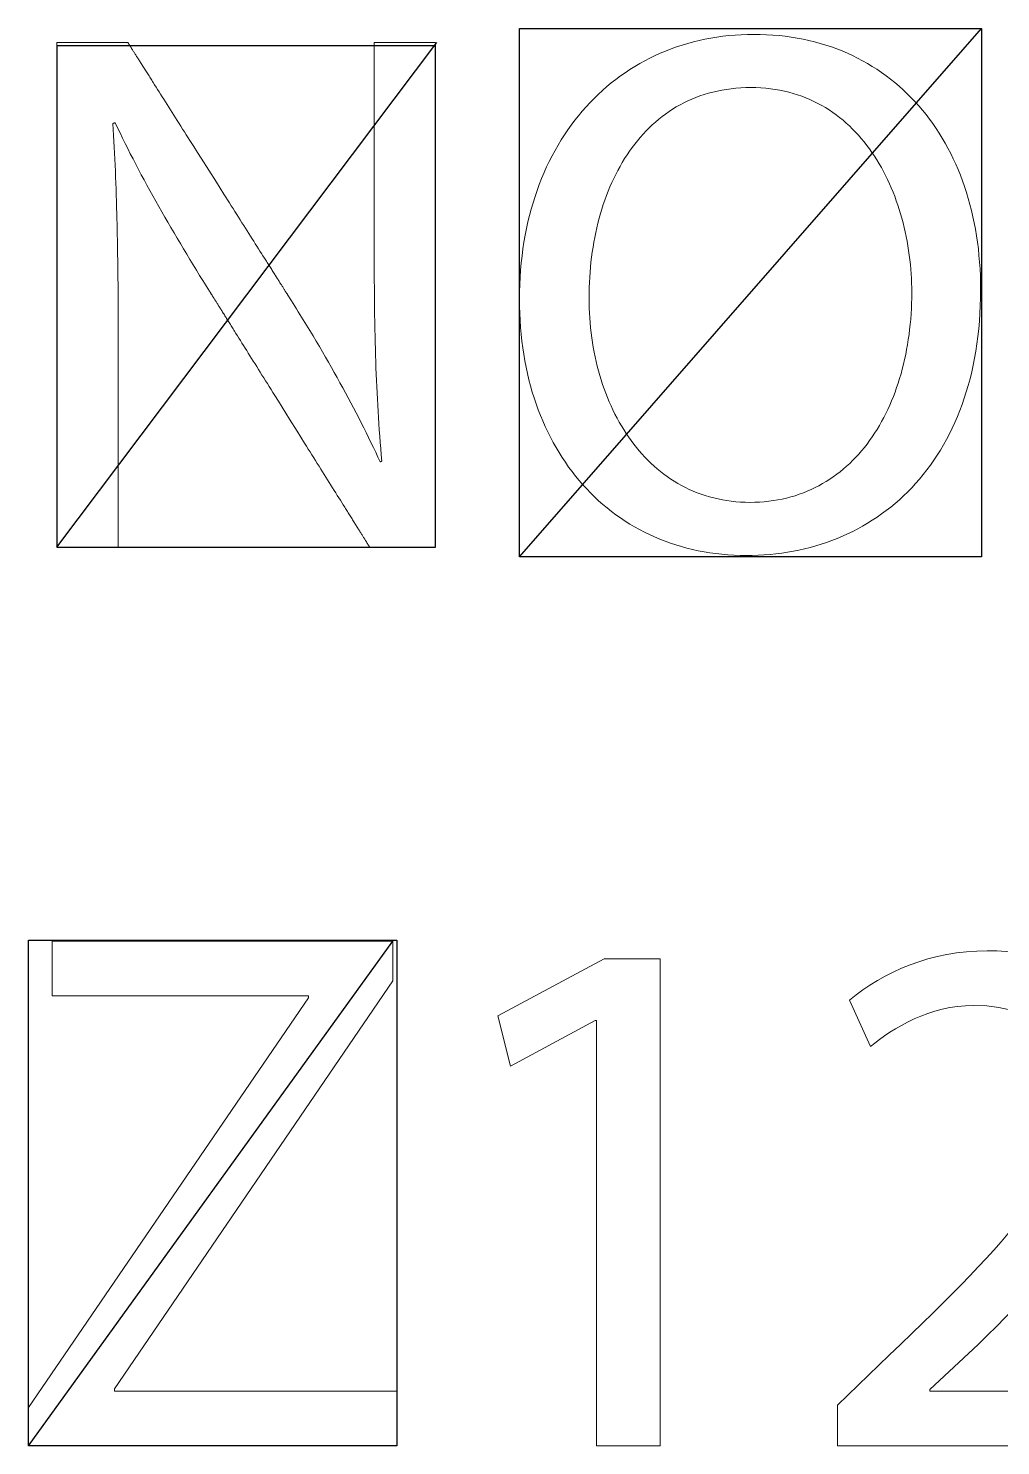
# Model space of a CAD drawing. Header units: millimetres. Extents: x 0 to 114, y 1 to 130.
# Drawn here: x 71.51 to 90.77, y 65.64 to 93.73 of the extents above; entities that cross this region are included whole.
import ezdxf

# ---------------------------------------------------------------- set-up
doc = ezdxf.new("R2010")
doc.units = ezdxf.units.MM
doc.header["$MEASUREMENT"] = 0
doc.layers.add('Layer 1', color=7, linetype='Continuous')

msp = doc.modelspace()

# ---------------------------------------------------------------- linework, layer by layer
for p, q in [((81.237, 83.256), (90.394, 93.726)), ((72.069, 83.443), (79.599, 93.443)), ((71.505, 65.64), (78.731, 75.64))]:
    msp.add_line(p, q)
for points in [[(81.237, 93.726), (90.394, 93.726), (90.394, 83.256), (81.237, 83.256)], [(72.069, 83.443), (79.576, 83.443), (79.576, 93.382), (72.069, 93.382)], [(78.805, 65.64), (71.506, 65.64), (71.506, 75.655), (78.805, 75.655)]]:
    msp.add_lwpolyline(points, close=True)
at = {"layer": 'Layer 1', "lineweight": 0}
for points in [[(90.376, 88.547), (90.375, 88.387), (90.37, 88.229), (90.363, 88.073), (90.352, 87.92), (90.339, 87.77), (90.323, 87.622), (90.303, 87.476), (90.282, 87.332), (90.257, 87.191), (90.229, 87.053), (90.199, 86.916), (90.167, 86.783), (90.131, 86.651), (90.093, 86.522), (90.053, 86.396), (90.01, 86.272), (89.964, 86.15), (89.916, 86.031), (89.866, 85.914), (89.813, 85.8), (89.758, 85.688), (89.701, 85.579), (89.642, 85.472), (89.58, 85.368), (89.516, 85.266), (89.45, 85.166), (89.382, 85.069), (89.312, 84.975), (89.24, 84.883), (89.165, 84.794), (89.089, 84.707), (89.011, 84.622), (88.932, 84.541), (88.85, 84.461), (88.766, 84.385), (88.681, 84.31), (88.594, 84.239), (88.505, 84.169), (88.415, 84.103), (88.323, 84.039), (88.23, 83.977), (88.135, 83.918), (88.038, 83.862), (87.94, 83.808), (87.841, 83.757), (87.74, 83.708), (87.638, 83.662), (87.535, 83.619), (87.43, 83.578), (87.324, 83.54), (87.217, 83.504), (87.109, 83.471), (86.999, 83.44), (86.889, 83.413), (86.777, 83.387), (86.665, 83.365), (86.551, 83.345), (86.437, 83.328), (86.321, 83.313), (86.205, 83.301), (86.088, 83.292), (85.97, 83.285), (85.852, 83.281), (85.732, 83.28), (85.609, 83.281), (85.487, 83.286), (85.366, 83.293), (85.247, 83.304), (85.128, 83.317), (85.011, 83.333), (84.896, 83.352), (84.781, 83.374), (84.668, 83.398), (84.556, 83.426), (84.446, 83.456), (84.337, 83.489), (84.229, 83.524), (84.123, 83.563), (84.019, 83.603), (83.916, 83.647), (83.814, 83.693), (83.714, 83.742), (83.616, 83.793), (83.52, 83.847), (83.424, 83.903), (83.331, 83.962), (83.239, 84.024), (83.149, 84.087), (83.061, 84.153), (82.975, 84.222), (82.89, 84.293), (82.807, 84.366), (82.726, 84.442), (82.647, 84.519), (82.57, 84.6), (82.494, 84.682), (82.421, 84.766), (82.349, 84.853), (82.28, 84.942), (82.212, 85.033), (82.147, 85.126), (82.083, 85.222), (82.022, 85.319), (81.963, 85.418), (81.906, 85.52), (81.851, 85.623), (81.798, 85.729), (81.748, 85.836), (81.699, 85.945), (81.653, 86.056), (81.609, 86.169), (81.568, 86.284), (81.529, 86.401), (81.492, 86.519), (81.457, 86.64), (81.425, 86.762), (81.396, 86.886), (81.369, 87.011), (81.344, 87.138), (81.322, 87.267), (81.302, 87.397), (81.285, 87.529), (81.27, 87.663), (81.258, 87.798), (81.249, 87.935), (81.242, 88.073), (81.238, 88.213), (81.237, 88.354), (81.238, 88.502), (81.243, 88.648), (81.25, 88.793), (81.26, 88.936), (81.272, 89.078), (81.288, 89.217), (81.306, 89.355), (81.327, 89.491), (81.35, 89.626), (81.376, 89.758), (81.405, 89.889), (81.437, 90.018), (81.47, 90.145), (81.507, 90.27), (81.546, 90.393), (81.587, 90.514), (81.631, 90.633), (81.677, 90.751), (81.725, 90.866), (81.776, 90.979), (81.829, 91.09), (81.885, 91.199), (81.942, 91.306), (82.002, 91.411), (82.064, 91.514), (82.128, 91.614), (82.195, 91.713), (82.263, 91.809), (82.334, 91.903), (82.406, 91.994), (82.481, 92.084), (82.557, 92.171), (82.636, 92.255), (82.716, 92.338), (82.799, 92.418), (82.883, 92.495), (82.969, 92.571), (83.057, 92.643), (83.146, 92.714), (83.238, 92.782), (83.331, 92.847), (83.426, 92.91), (83.522, 92.97), (83.62, 93.028), (83.72, 93.083), (83.821, 93.135), (83.924, 93.185), (84.028, 93.232), (84.134, 93.276), (84.242, 93.318), (84.35, 93.357), (84.461, 93.394), (84.572, 93.427), (84.685, 93.458), (84.799, 93.486), (84.914, 93.511), (85.031, 93.533), (85.149, 93.552), (85.268, 93.569), (85.389, 93.582), (85.51, 93.593), (85.632, 93.6), (85.756, 93.605), (85.881, 93.606), (86.008, 93.605), (86.134, 93.6), (86.258, 93.593), (86.381, 93.582), (86.503, 93.568), (86.622, 93.552), (86.741, 93.533), (86.858, 93.51), (86.973, 93.485), (87.087, 93.458), (87.199, 93.427), (87.309, 93.394), (87.418, 93.357), (87.525, 93.319), (87.631, 93.277), (87.735, 93.233), (87.837, 93.186), (87.938, 93.137), (88.036, 93.085), (88.133, 93.03), (88.228, 92.973), (88.322, 92.914), (88.413, 92.852), (88.503, 92.788), (88.591, 92.721), (88.677, 92.652), (88.761, 92.581), (88.843, 92.507), (88.923, 92.431), (89.002, 92.352), (89.078, 92.272), (89.152, 92.189), (89.225, 92.104), (89.295, 92.017), (89.363, 91.928), (89.43, 91.837), (89.494, 91.744), (89.556, 91.648), (89.616, 91.551), (89.674, 91.452), (89.729, 91.35), (89.783, 91.247), (89.834, 91.142), (89.884, 91.035), (89.931, 90.926), (89.975, 90.816), (90.018, 90.703), (90.058, 90.589), (90.096, 90.473), (90.131, 90.356), (90.165, 90.237), (90.195, 90.116), (90.224, 89.993), (90.25, 89.869), (90.274, 89.743), (90.295, 89.616), (90.314, 89.487), (90.331, 89.357), (90.344, 89.226), (90.356, 89.093), (90.365, 88.958), (90.371, 88.822), (90.375, 88.685), (90.376, 88.547)], [(72.069, 83.443), (72.069, 83.443), (72.069, 83.445), (72.069, 83.447), (72.069, 83.45), (72.069, 83.454), (72.069, 83.459), (72.069, 83.465), (72.069, 83.472), (72.069, 83.479), (72.069, 83.488), (72.069, 83.497), (72.069, 83.507), (72.069, 83.518), (72.069, 83.529), (72.069, 83.542), (72.069, 83.555), (72.069, 83.569), (72.069, 83.584), (72.069, 83.6), (72.069, 83.617), (72.069, 83.634), (72.069, 83.652), (72.069, 83.671), (72.069, 83.69), (72.069, 83.71), (72.069, 83.731), (72.069, 83.753), (72.069, 83.776), (72.069, 83.799), (72.069, 83.823), (72.069, 83.847), (72.069, 83.873), (72.069, 83.899), (72.069, 83.925), (72.069, 83.953), (72.069, 83.981), (72.069, 84.009), (72.069, 84.039), (72.069, 84.069), (72.069, 84.099), (72.069, 84.13), (72.069, 84.162), (72.069, 84.195), (72.069, 84.228), (72.069, 84.261), (72.069, 84.296), (72.069, 84.33), (72.069, 84.366), (72.069, 84.402), (72.069, 84.438), (72.069, 84.475), (72.069, 84.513), (72.069, 84.551), (72.069, 84.59), (72.069, 84.629), (72.069, 84.669), (72.069, 84.709), (72.069, 84.75), (72.069, 84.792), (72.069, 84.833), (72.069, 84.876), (72.069, 84.919), (72.069, 84.962), (72.069, 85.005), (72.069, 85.05), (72.069, 85.094), (72.069, 85.139), (72.069, 85.185), (72.069, 85.231), (72.069, 85.277), (72.069, 85.324), (72.069, 85.371), (72.069, 85.419), (72.069, 85.467), (72.069, 85.515), (72.069, 85.564), (72.069, 85.613), (72.069, 85.662), (72.069, 85.712), (72.069, 85.762), (72.069, 85.813), (72.069, 85.864), (72.069, 85.915), (72.069, 85.966), (72.069, 86.018), (72.069, 86.07), (72.069, 86.123), (72.069, 86.176), (72.069, 86.229), (72.069, 86.282), (72.069, 86.389), (72.069, 86.498), (72.069, 86.607), (72.069, 86.717), (72.069, 86.829), (72.069, 86.94), (72.069, 87.053), (72.069, 87.167), (72.069, 87.281), (72.069, 87.395), (72.069, 87.51), (72.069, 87.626), (72.069, 87.742), (72.069, 87.858), (72.069, 87.975), (72.069, 88.209), (72.069, 88.443), (72.069, 88.677), (72.069, 88.911), (72.069, 89.028), (72.069, 89.144), (72.069, 89.26), (72.069, 89.376), (72.069, 89.491), (72.069, 89.605), (72.069, 89.719), (72.069, 89.833), (72.069, 89.945), (72.069, 90.057), (72.069, 90.169), (72.069, 90.279), (72.069, 90.388), (72.069, 90.497), (72.069, 90.604), (72.069, 90.657), (72.069, 90.71), (72.069, 90.763), (72.069, 90.816), (72.069, 90.868), (72.069, 90.92), (72.069, 90.971), (72.069, 91.022), (72.069, 91.073), (72.069, 91.124), (72.069, 91.174), (72.069, 91.224), (72.069, 91.273), (72.069, 91.322), (72.069, 91.371), (72.069, 91.419), (72.069, 91.467), (72.069, 91.515), (72.069, 91.562), (72.069, 91.609), (72.069, 91.655), (72.069, 91.701), (72.069, 91.747), (72.069, 91.792), (72.069, 91.836), (72.069, 91.88), (72.069, 91.924), (72.069, 91.967), (72.069, 92.01), (72.069, 92.053), (72.069, 92.094), (72.069, 92.136), (72.069, 92.176), (72.069, 92.217), (72.069, 92.257), (72.069, 92.296), (72.069, 92.335), (72.069, 92.373), (72.069, 92.41), (72.069, 92.448), (72.069, 92.484), (72.069, 92.52), (72.069, 92.556), (72.069, 92.59), (72.069, 92.625), (72.069, 92.658), (72.069, 92.691), (72.069, 92.724), (72.069, 92.756), (72.069, 92.787), (72.069, 92.817), (72.069, 92.847), (72.069, 92.877), (72.069, 92.905), (72.069, 92.933), (72.069, 92.961), (72.069, 92.987), (72.069, 93.013), (72.069, 93.039), (72.069, 93.063), (72.069, 93.087), (72.069, 93.11), (72.069, 93.133), (72.069, 93.154), (72.069, 93.176), (72.069, 93.196), (72.069, 93.215), (72.069, 93.234), (72.069, 93.252), (72.069, 93.269), (72.069, 93.286), (72.069, 93.302), (72.069, 93.317), (72.069, 93.331), (72.069, 93.344), (72.069, 93.357), (72.069, 93.368), (72.069, 93.379), (72.069, 93.389), (72.069, 93.398), (72.069, 93.407), (72.069, 93.414), (72.069, 93.421), (72.069, 93.427), (72.069, 93.432), (72.069, 93.436), (72.069, 93.439), (72.069, 93.441), (72.069, 93.443), (72.069, 93.443), (72.069, 93.443), (72.07, 93.443), (72.071, 93.443), (72.073, 93.443), (72.075, 93.443), (72.078, 93.443), (72.081, 93.443), (72.085, 93.443), (72.089, 93.443), (72.093, 93.443), (72.098, 93.443), (72.104, 93.443), (72.11, 93.443), (72.116, 93.443), (72.122, 93.443), (72.129, 93.443), (72.137, 93.443), (72.145, 93.443), (72.153, 93.443), (72.161, 93.443), (72.17, 93.443), (72.179, 93.443), (72.189, 93.443), (72.199, 93.443), (72.209, 93.443), (72.22, 93.443), (72.231, 93.443), (72.242, 93.443), (72.253, 93.443), (72.265, 93.443), (72.289, 93.443), (72.314, 93.443), (72.341, 93.443), (72.368, 93.443), (72.396, 93.443), (72.425, 93.443), (72.454, 93.443), (72.484, 93.443), (72.515, 93.443), (72.546, 93.443), (72.578, 93.443), (72.61, 93.443), (72.642, 93.443), (72.708, 93.443), (72.774, 93.443), (72.84, 93.443), (72.905, 93.443), (72.937, 93.443), (72.97, 93.443), (73.001, 93.443), (73.032, 93.443), (73.063, 93.443), (73.093, 93.443), (73.123, 93.443), (73.151, 93.443), (73.179, 93.443), (73.207, 93.443), (73.233, 93.443), (73.258, 93.443), (73.282, 93.443), (73.294, 93.443), (73.306, 93.443), (73.317, 93.443), (73.328, 93.443), (73.338, 93.443), (73.348, 93.443), (73.358, 93.443), (73.368, 93.443), (73.377, 93.443), (73.386, 93.443), (73.394, 93.443), (73.403, 93.443), (73.41, 93.443), (73.418, 93.443), (73.425, 93.443), (73.431, 93.443), (73.438, 93.443), (73.444, 93.443), (73.449, 93.443), (73.454, 93.443), (73.458, 93.443), (73.463, 93.443), (73.466, 93.443), (73.469, 93.443), (73.472, 93.443), (73.474, 93.443), (73.476, 93.443), (73.477, 93.443), (73.478, 93.443), (73.478, 93.443), (73.479, 93.443), (73.479, 93.442), (73.48, 93.441), (73.481, 93.439), (73.482, 93.437), (73.484, 93.435), (73.485, 93.432), (73.488, 93.428), (73.49, 93.425), (73.493, 93.42), (73.496, 93.416), (73.499, 93.411), (73.502, 93.405), (73.506, 93.399), (73.51, 93.393), (73.514, 93.386), (73.519, 93.379), (73.524, 93.371), (73.529, 93.364), (73.534, 93.355), (73.54, 93.346), (73.545, 93.337), (73.551, 93.328), (73.558, 93.318), (73.564, 93.308), (73.571, 93.297), (73.578, 93.286), (73.585, 93.275), (73.592, 93.263), (73.6, 93.251), (73.608, 93.238), (73.616, 93.226), (73.624, 93.212), (73.633, 93.199), (73.642, 93.185), (73.651, 93.171), (73.66, 93.156), (73.669, 93.142), (73.679, 93.127), (73.689, 93.111), (73.699, 93.095), (73.709, 93.079), (73.719, 93.063), (73.73, 93.046), (73.741, 93.029), (73.752, 93.012), (73.763, 92.994), (73.774, 92.976), (73.786, 92.958), (73.797, 92.939), (73.809, 92.921), (73.821, 92.902), (73.834, 92.882), (73.846, 92.863), (73.859, 92.843), (73.871, 92.823), (73.884, 92.802), (73.897, 92.782), (73.911, 92.761), (73.924, 92.74), (73.938, 92.718), (73.951, 92.696), (73.965, 92.675), (73.979, 92.652), (74.008, 92.608), (74.037, 92.562), (74.066, 92.515), (74.096, 92.467), (74.127, 92.419), (74.158, 92.37), (74.19, 92.32), (74.222, 92.27), (74.254, 92.218), (74.287, 92.166), (74.32, 92.114), (74.354, 92.06), (74.388, 92.007), (74.423, 91.952), (74.457, 91.898), (74.492, 91.842), (74.528, 91.786), (74.563, 91.73), (74.599, 91.673), (74.635, 91.616), (74.672, 91.559), (74.708, 91.501), (74.745, 91.443), (74.782, 91.385), (74.856, 91.268), (74.931, 91.15), (75.081, 90.913), (75.231, 90.676), (75.305, 90.559), (75.38, 90.441), (75.416, 90.383), (75.453, 90.325), (75.49, 90.268), (75.526, 90.21), (75.562, 90.153), (75.598, 90.096), (75.634, 90.04), (75.669, 89.984), (75.704, 89.929), (75.739, 89.874), (75.773, 89.82), (75.807, 89.766), (75.841, 89.713), (75.874, 89.66), (75.907, 89.608), (75.94, 89.557), (75.972, 89.506), (76.003, 89.457), (76.035, 89.407), (76.065, 89.359), (76.095, 89.312), (76.125, 89.265), (76.154, 89.219), (76.182, 89.174), (76.196, 89.152), (76.21, 89.13), (76.224, 89.109), (76.237, 89.087), (76.251, 89.066), (76.264, 89.045), (76.277, 89.024), (76.29, 89.004), (76.303, 88.984), (76.315, 88.964), (76.328, 88.944), (76.34, 88.925), (76.352, 88.906), (76.364, 88.887), (76.376, 88.869), (76.387, 88.851), (76.399, 88.833), (76.41, 88.815), (76.421, 88.798), (76.432, 88.781), (76.442, 88.764), (76.453, 88.747), (76.463, 88.731), (76.473, 88.716), (76.483, 88.7), (76.492, 88.685), (76.502, 88.67), (76.511, 88.656), (76.52, 88.641), (76.528, 88.628), (76.537, 88.614), (76.545, 88.601), (76.553, 88.588), (76.561, 88.576), (76.569, 88.564), (76.576, 88.552), (76.584, 88.541), (76.591, 88.53), (76.597, 88.519), (76.604, 88.509), (76.61, 88.499), (76.616, 88.489), (76.622, 88.48), (76.627, 88.471), (76.633, 88.463), (76.638, 88.455), (76.642, 88.448), (76.647, 88.44), (76.651, 88.434), (76.655, 88.427), (76.659, 88.421), (76.663, 88.416), (76.666, 88.411), (76.669, 88.406), (76.671, 88.402), (76.674, 88.398), (76.676, 88.395), (76.678, 88.392), (76.679, 88.389), (76.681, 88.387), (76.682, 88.386), (76.682, 88.385), (76.683, 88.384), (76.683, 88.384), (76.718, 88.329), (76.752, 88.274), (76.786, 88.22), (76.82, 88.165), (76.854, 88.111), (76.887, 88.057), (76.921, 88.003), (76.954, 87.949), (77.019, 87.843), (77.084, 87.736), (77.147, 87.631), (77.21, 87.525), (77.272, 87.421), (77.333, 87.317), (77.393, 87.213), (77.452, 87.11), (77.51, 87.008), (77.568, 86.906), (77.625, 86.804), (77.681, 86.703), (77.736, 86.603), (77.791, 86.503), (77.844, 86.403), (77.897, 86.303), (77.95, 86.204), (78.001, 86.106), (78.052, 86.007), (78.102, 85.909), (78.151, 85.811), (78.2, 85.714), (78.248, 85.617), (78.295, 85.52), (78.342, 85.423), (78.388, 85.327), (78.433, 85.23), (78.478, 85.134), (78.479, 85.134), (78.48, 85.135), (78.481, 85.136), (78.483, 85.137), (78.485, 85.138), (78.488, 85.139), (78.493, 85.142), (78.499, 85.145), (78.501, 85.146), (78.503, 85.147), (78.505, 85.148), (78.507, 85.149), (78.508, 85.149), (78.508, 85.149), (78.497, 85.274), (78.487, 85.398), (78.477, 85.522), (78.468, 85.645), (78.459, 85.768), (78.45, 85.891), (78.442, 86.013), (78.435, 86.136), (78.428, 86.258), (78.421, 86.38), (78.415, 86.503), (78.409, 86.626), (78.403, 86.749), (78.398, 86.872), (78.394, 86.996), (78.389, 87.121), (78.385, 87.246), (78.382, 87.372), (78.378, 87.499), (78.375, 87.626), (78.373, 87.755), (78.371, 87.819), (78.37, 87.884), (78.369, 87.95), (78.368, 88.015), (78.367, 88.081), (78.366, 88.147), (78.365, 88.214), (78.364, 88.281), (78.364, 88.348), (78.363, 88.416), (78.363, 88.484), (78.362, 88.552), (78.362, 88.621), (78.361, 88.69), (78.361, 88.76), (78.36, 88.83), (78.36, 88.9), (78.36, 88.971), (78.36, 89.042), (78.36, 89.114), (78.36, 89.186), (78.36, 89.259), (78.36, 89.259), (78.36, 89.26), (78.36, 89.261), (78.36, 89.262), (78.36, 89.264), (78.36, 89.266), (78.36, 89.268), (78.36, 89.271), (78.36, 89.274), (78.36, 89.278), (78.36, 89.282), (78.36, 89.286), (78.36, 89.29), (78.36, 89.295), (78.36, 89.3), (78.36, 89.306), (78.36, 89.312), (78.36, 89.318), (78.36, 89.325), (78.36, 89.332), (78.36, 89.339), (78.36, 89.346), (78.36, 89.354), (78.36, 89.362), (78.36, 89.371), (78.36, 89.38), (78.36, 89.389), (78.36, 89.398), (78.36, 89.408), (78.36, 89.418), (78.36, 89.428), (78.36, 89.439), (78.36, 89.45), (78.36, 89.461), (78.36, 89.472), (78.36, 89.484), (78.36, 89.508), (78.36, 89.534), (78.36, 89.56), (78.36, 89.587), (78.36, 89.616), (78.36, 89.645), (78.36, 89.676), (78.36, 89.707), (78.36, 89.739), (78.36, 89.772), (78.36, 89.806), (78.36, 89.841), (78.36, 89.876), (78.36, 89.913), (78.36, 89.95), (78.36, 89.988), (78.36, 90.026), (78.36, 90.066), (78.36, 90.106), (78.36, 90.146), (78.36, 90.188), (78.36, 90.229), (78.36, 90.272), (78.36, 90.315), (78.36, 90.358), (78.36, 90.402), (78.36, 90.447), (78.36, 90.492), (78.36, 90.537), (78.36, 90.583), (78.36, 90.629), (78.36, 90.676), (78.36, 90.722), (78.36, 90.77), (78.36, 90.865), (78.36, 90.961), (78.36, 91.058), (78.36, 91.155), (78.36, 91.351), (78.36, 91.547), (78.36, 91.644), (78.36, 91.741), (78.36, 91.837), (78.36, 91.932), (78.36, 91.98), (78.36, 92.026), (78.36, 92.073), (78.36, 92.119), (78.36, 92.165), (78.36, 92.21), (78.36, 92.255), (78.36, 92.3), (78.36, 92.344), (78.36, 92.387), (78.36, 92.43), (78.36, 92.473), (78.36, 92.514), (78.36, 92.556), (78.36, 92.596), (78.36, 92.636), (78.36, 92.676), (78.36, 92.714), (78.36, 92.752), (78.36, 92.789), (78.36, 92.826), (78.36, 92.861), (78.36, 92.896), (78.36, 92.93), (78.36, 92.963), (78.36, 92.995), (78.36, 93.027), (78.36, 93.057), (78.36, 93.086), (78.36, 93.115), (78.36, 93.142), (78.36, 93.168), (78.36, 93.194), (78.36, 93.218), (78.36, 93.23), (78.36, 93.241), (78.36, 93.252), (78.36, 93.263), (78.36, 93.274), (78.36, 93.284), (78.36, 93.294), (78.36, 93.304), (78.36, 93.313), (78.36, 93.322), (78.36, 93.331), (78.36, 93.34), (78.36, 93.348), (78.36, 93.356), (78.36, 93.363), (78.36, 93.37), (78.36, 93.377), (78.36, 93.384), (78.36, 93.39), (78.36, 93.396), (78.36, 93.402), (78.36, 93.407), (78.36, 93.412), (78.36, 93.416), (78.36, 93.42), (78.36, 93.424), (78.36, 93.428), (78.36, 93.431), (78.36, 93.434), (78.36, 93.436), (78.36, 93.438), (78.36, 93.44), (78.36, 93.441), (78.36, 93.442), (78.36, 93.443), (78.36, 93.443), (78.36, 93.443), (78.36, 93.443), (78.362, 93.443), (78.363, 93.443), (78.365, 93.443), (78.367, 93.443), (78.37, 93.443), (78.373, 93.443), (78.377, 93.443), (78.381, 93.443), (78.385, 93.443), (78.39, 93.443), (78.395, 93.443), (78.4, 93.443), (78.406, 93.443), (78.412, 93.443), (78.418, 93.443), (78.425, 93.443), (78.432, 93.443), (78.439, 93.443), (78.447, 93.443), (78.455, 93.443), (78.463, 93.443), (78.472, 93.443), (78.49, 93.443), (78.509, 93.443), (78.529, 93.443), (78.55, 93.443), (78.571, 93.443), (78.594, 93.443), (78.618, 93.443), (78.642, 93.443), (78.667, 93.443), (78.692, 93.443), (78.718, 93.443), (78.745, 93.443), (78.771, 93.443), (78.799, 93.443), (78.826, 93.443), (78.854, 93.443), (78.911, 93.443), (78.968, 93.443), (79.025, 93.443), (79.081, 93.443), (79.109, 93.443), (79.137, 93.443), (79.164, 93.443), (79.191, 93.443), (79.218, 93.443), (79.244, 93.443), (79.269, 93.443), (79.294, 93.443), (79.318, 93.443), (79.342, 93.443), (79.364, 93.443), (79.386, 93.443), (79.407, 93.443), (79.427, 93.443), (79.446, 93.443), (79.464, 93.443), (79.472, 93.443), (79.481, 93.443), (79.489, 93.443), (79.496, 93.443), (79.504, 93.443), (79.511, 93.443), (79.517, 93.443), (79.524, 93.443), (79.53, 93.443), (79.536, 93.443), (79.541, 93.443), (79.546, 93.443), (79.551, 93.443), (79.555, 93.443), (79.559, 93.443), (79.562, 93.443), (79.566, 93.443), (79.568, 93.443), (79.571, 93.443), (79.573, 93.443), (79.574, 93.443), (79.575, 93.443), (79.576, 93.443), (79.576, 93.443), (79.576, 93.443), (79.576, 93.441), (79.576, 93.439), (79.576, 93.436), (79.576, 93.432), (79.576, 93.427), (79.576, 93.421), (79.576, 93.414), (79.576, 93.407), (79.576, 93.398), (79.576, 93.389), (79.576, 93.379), (79.576, 93.368), (79.576, 93.357), (79.576, 93.344), (79.576, 93.331), (79.576, 93.317), (79.576, 93.302), (79.576, 93.286), (79.576, 93.269), (79.576, 93.252), (79.576, 93.234), (79.576, 93.215), (79.576, 93.196), (79.576, 93.176), (79.576, 93.154), (79.576, 93.133), (79.576, 93.11), (79.576, 93.087), (79.576, 93.063), (79.576, 93.039), (79.576, 93.013), (79.576, 92.987), (79.576, 92.961), (79.576, 92.933), (79.576, 92.905), (79.576, 92.877), (79.576, 92.847), (79.576, 92.817), (79.576, 92.787), (79.576, 92.756), (79.576, 92.724), (79.576, 92.691), (79.576, 92.658), (79.576, 92.625), (79.576, 92.59), (79.576, 92.556), (79.576, 92.52), (79.576, 92.484), (79.576, 92.448), (79.576, 92.41), (79.576, 92.373), (79.576, 92.335), (79.576, 92.296), (79.576, 92.257), (79.576, 92.217), (79.576, 92.176), (79.576, 92.136), (79.576, 92.094), (79.576, 92.053), (79.576, 92.01), (79.576, 91.967), (79.576, 91.924), (79.576, 91.88), (79.576, 91.836), (79.576, 91.792), (79.576, 91.747), (79.576, 91.701), (79.576, 91.655), (79.576, 91.609), (79.576, 91.562), (79.576, 91.515), (79.576, 91.467), (79.576, 91.419), (79.576, 91.371), (79.576, 91.322), (79.576, 91.273), (79.576, 91.224), (79.576, 91.174), (79.576, 91.124), (79.576, 91.073), (79.576, 91.022), (79.576, 90.971), (79.576, 90.92), (79.576, 90.868), (79.576, 90.816), (79.576, 90.763), (79.576, 90.71), (79.576, 90.657), (79.576, 90.604), (79.576, 90.497), (79.576, 90.388), (79.576, 90.279), (79.576, 90.169), (79.576, 90.057), (79.576, 89.945), (79.576, 89.833), (79.576, 89.719), (79.576, 89.605), (79.576, 89.491), (79.576, 89.376), (79.576, 89.26), (79.576, 89.144), (79.576, 89.028), (79.576, 88.911), (79.576, 88.677), (79.576, 88.443), (79.576, 88.209), (79.576, 87.975), (79.576, 87.858), (79.576, 87.742), (79.576, 87.626), (79.576, 87.51), (79.576, 87.395), (79.576, 87.281), (79.576, 87.167), (79.576, 87.053), (79.576, 86.94), (79.576, 86.829), (79.576, 86.717), (79.576, 86.607), (79.576, 86.498), (79.576, 86.389), (79.576, 86.282), (79.576, 86.229), (79.576, 86.176), (79.576, 86.123), (79.576, 86.07), (79.576, 86.018), (79.576, 85.966), (79.576, 85.915), (79.576, 85.864), (79.576, 85.813), (79.576, 85.762), (79.576, 85.712), (79.576, 85.662), (79.576, 85.613), (79.576, 85.564), (79.576, 85.515), (79.576, 85.467), (79.576, 85.419), (79.576, 85.371), (79.576, 85.324), (79.576, 85.277), (79.576, 85.231), (79.576, 85.185), (79.576, 85.139), (79.576, 85.094), (79.576, 85.05), (79.576, 85.005), (79.576, 84.962), (79.576, 84.919), (79.576, 84.876), (79.576, 84.833), (79.576, 84.792), (79.576, 84.75), (79.576, 84.709), (79.576, 84.669), (79.576, 84.629), (79.576, 84.59), (79.576, 84.551), (79.576, 84.513), (79.576, 84.475), (79.576, 84.438), (79.576, 84.402), (79.576, 84.366), (79.576, 84.33), (79.576, 84.296), (79.576, 84.261), (79.576, 84.228), (79.576, 84.195), (79.576, 84.162), (79.576, 84.13), (79.576, 84.099), (79.576, 84.069), (79.576, 84.039), (79.576, 84.009), (79.576, 83.981), (79.576, 83.953), (79.576, 83.925), (79.576, 83.899), (79.576, 83.873), (79.576, 83.847), (79.576, 83.823), (79.576, 83.799), (79.576, 83.776), (79.576, 83.753), (79.576, 83.731), (79.576, 83.71), (79.576, 83.69), (79.576, 83.671), (79.576, 83.652), (79.576, 83.634), (79.576, 83.617), (79.576, 83.6), (79.576, 83.584), (79.576, 83.569), (79.576, 83.555), (79.576, 83.542), (79.576, 83.529), (79.576, 83.518), (79.576, 83.507), (79.576, 83.497), (79.576, 83.488), (79.576, 83.479), (79.576, 83.472), (79.576, 83.465), (79.576, 83.459), (79.576, 83.454), (79.576, 83.45), (79.576, 83.447), (79.576, 83.445), (79.576, 83.443), (79.576, 83.443), (79.576, 83.443), (79.575, 83.443), (79.574, 83.443), (79.572, 83.443), (79.57, 83.443), (79.568, 83.443), (79.565, 83.443), (79.561, 83.443), (79.558, 83.443), (79.553, 83.443), (79.549, 83.443), (79.544, 83.443), (79.538, 83.443), (79.533, 83.443), (79.527, 83.443), (79.52, 83.443), (79.513, 83.443), (79.506, 83.443), (79.498, 83.443), (79.49, 83.443), (79.482, 83.443), (79.474, 83.443), (79.465, 83.443), (79.456, 83.443), (79.446, 83.443), (79.436, 83.443), (79.426, 83.443), (79.416, 83.443), (79.395, 83.443), (79.372, 83.443), (79.349, 83.443), (79.324, 83.443), (79.299, 83.443), (79.273, 83.443), (79.247, 83.443), (79.219, 83.443), (79.192, 83.443), (79.163, 83.443), (79.134, 83.443), (79.105, 83.443), (79.075, 83.443), (79.045, 83.443), (78.985, 83.443), (78.923, 83.443), (78.862, 83.443), (78.802, 83.443), (78.772, 83.443), (78.742, 83.443), (78.713, 83.443), (78.684, 83.443), (78.655, 83.443), (78.627, 83.443), (78.6, 83.443), (78.573, 83.443), (78.548, 83.443), (78.522, 83.443), (78.498, 83.443), (78.475, 83.443), (78.452, 83.443), (78.431, 83.443), (78.42, 83.443), (78.41, 83.443), (78.401, 83.443), (78.391, 83.443), (78.382, 83.443), (78.373, 83.443), (78.365, 83.443), (78.356, 83.443), (78.348, 83.443), (78.341, 83.443), (78.334, 83.443), (78.327, 83.443), (78.32, 83.443), (78.314, 83.443), (78.308, 83.443), (78.303, 83.443), (78.298, 83.443), (78.293, 83.443), (78.289, 83.443), (78.285, 83.443), (78.282, 83.443), (78.279, 83.443), (78.276, 83.443), (78.274, 83.443), (78.273, 83.443), (78.272, 83.443), (78.271, 83.443), (78.271, 83.443), (78.27, 83.443), (78.27, 83.444), (78.269, 83.445), (78.268, 83.447), (78.267, 83.449), (78.265, 83.451), (78.264, 83.454), (78.262, 83.458), (78.259, 83.461), (78.256, 83.466), (78.254, 83.47), (78.25, 83.475), (78.247, 83.481), (78.243, 83.487), (78.239, 83.493), (78.235, 83.5), (78.23, 83.507), (78.226, 83.515), (78.221, 83.523), (78.216, 83.531), (78.21, 83.54), (78.204, 83.549), (78.198, 83.558), (78.192, 83.568), (78.186, 83.579), (78.179, 83.589), (78.172, 83.6), (78.165, 83.612), (78.158, 83.624), (78.15, 83.636), (78.142, 83.648), (78.134, 83.661), (78.126, 83.674), (78.118, 83.688), (78.109, 83.702), (78.1, 83.716), (78.091, 83.73), (78.082, 83.745), (78.072, 83.76), (78.062, 83.776), (78.052, 83.792), (78.042, 83.808), (78.032, 83.824), (78.021, 83.841), (78.011, 83.858), (78, 83.876), (77.989, 83.893), (77.978, 83.911), (77.966, 83.93), (77.955, 83.948), (77.943, 83.967), (77.931, 83.986), (77.919, 84.005), (77.906, 84.025), (77.894, 84.045), (77.881, 84.065), (77.869, 84.086), (77.856, 84.106), (77.842, 84.127), (77.829, 84.149), (77.816, 84.17), (77.802, 84.192), (77.788, 84.214), (77.775, 84.236), (77.746, 84.281), (77.718, 84.327), (77.688, 84.374), (77.658, 84.421), (77.628, 84.47), (77.597, 84.519), (77.566, 84.569), (77.534, 84.62), (77.502, 84.671), (77.469, 84.723), (77.436, 84.776), (77.403, 84.83), (77.369, 84.883), (77.335, 84.938), (77.301, 84.993), (77.266, 85.048), (77.231, 85.104), (77.196, 85.161), (77.16, 85.218), (77.124, 85.275), (77.088, 85.332), (77.052, 85.39), (77.016, 85.448), (76.979, 85.507), (76.906, 85.624), (76.832, 85.743), (76.683, 85.98), (76.534, 86.218), (76.461, 86.336), (76.387, 86.453), (76.35, 86.512), (76.314, 86.57), (76.278, 86.628), (76.242, 86.685), (76.206, 86.742), (76.171, 86.799), (76.135, 86.856), (76.1, 86.912), (76.065, 86.967), (76.031, 87.022), (75.997, 87.077), (75.963, 87.131), (75.93, 87.184), (75.897, 87.237), (75.864, 87.289), (75.832, 87.34), (75.8, 87.391), (75.769, 87.441), (75.738, 87.49), (75.708, 87.539), (75.678, 87.586), (75.649, 87.633), (75.62, 87.679), (75.592, 87.724), (75.578, 87.746), (75.564, 87.768), (75.551, 87.79), (75.537, 87.812), (75.524, 87.833), (75.511, 87.854), (75.498, 87.874), (75.485, 87.895), (75.472, 87.915), (75.46, 87.935), (75.448, 87.955), (75.435, 87.974), (75.423, 87.993), (75.412, 88.012), (75.4, 88.031), (75.389, 88.049), (75.377, 88.067), (75.366, 88.085), (75.355, 88.102), (75.345, 88.119), (75.334, 88.136), (75.324, 88.152), (75.314, 88.168), (75.304, 88.184), (75.294, 88.2), (75.285, 88.215), (75.275, 88.23), (75.266, 88.244), (75.257, 88.259), (75.249, 88.272), (75.24, 88.286), (75.232, 88.299), (75.224, 88.312), (75.216, 88.324), (75.209, 88.337), (75.201, 88.348), (75.194, 88.36), (75.187, 88.371), (75.181, 88.381), (75.174, 88.392), (75.168, 88.402), (75.162, 88.411), (75.156, 88.42), (75.151, 88.429), (75.145, 88.437), (75.14, 88.445), (75.136, 88.453), (75.131, 88.46), (75.127, 88.467), (75.123, 88.473), (75.119, 88.479), (75.116, 88.485), (75.113, 88.49), (75.11, 88.495), (75.107, 88.499), (75.105, 88.503), (75.103, 88.506), (75.101, 88.509), (75.099, 88.511), (75.098, 88.513), (75.097, 88.515), (75.096, 88.516), (75.096, 88.517), (75.096, 88.517), (74.965, 88.726), (74.9, 88.831), (74.836, 88.936), (74.771, 89.041), (74.707, 89.146), (74.644, 89.251), (74.58, 89.356), (74.517, 89.461), (74.455, 89.566), (74.392, 89.672), (74.331, 89.777), (74.269, 89.882), (74.208, 89.987), (74.148, 90.092), (74.088, 90.197), (74.029, 90.302), (73.971, 90.407), (73.913, 90.512), (73.855, 90.617), (73.799, 90.721), (73.743, 90.825), (73.687, 90.93), (73.633, 91.033), (73.579, 91.137), (73.526, 91.241), (73.474, 91.344), (73.423, 91.447), (73.372, 91.549), (73.323, 91.652), (73.274, 91.754), (73.226, 91.855), (73.226, 91.855), (73.224, 91.855), (73.222, 91.854), (73.219, 91.853), (73.216, 91.852), (73.212, 91.851), (73.204, 91.848), (73.196, 91.845), (73.192, 91.844), (73.189, 91.843), (73.186, 91.842), (73.184, 91.841), (73.182, 91.841), (73.182, 91.841), (73.188, 91.723), (73.195, 91.605), (73.207, 91.369), (73.213, 91.252), (73.219, 91.134), (73.224, 91.016), (73.229, 90.898), (73.234, 90.779), (73.239, 90.66), (73.243, 90.54), (73.247, 90.419), (73.251, 90.298), (73.255, 90.176), (73.258, 90.053), (73.26, 89.991), (73.261, 89.929), (73.263, 89.866), (73.264, 89.803), (73.266, 89.74), (73.267, 89.676), (73.268, 89.613), (73.27, 89.548), (73.271, 89.484), (73.272, 89.419), (73.273, 89.353), (73.274, 89.288), (73.275, 89.222), (73.276, 89.155), (73.277, 89.088), (73.278, 89.02), (73.279, 88.953), (73.28, 88.884), (73.28, 88.815), (73.281, 88.746), (73.282, 88.676), (73.282, 88.606), (73.283, 88.535), (73.283, 88.463), (73.284, 88.391), (73.284, 88.319), (73.284, 88.245), (73.285, 88.172), (73.285, 88.097), (73.285, 88.022), (73.285, 87.947), (73.285, 87.87), (73.285, 87.794), (73.285, 87.716), (73.285, 87.716), (73.285, 87.715), (73.285, 87.714), (73.285, 87.713), (73.285, 87.711), (73.285, 87.709), (73.285, 87.707), (73.285, 87.704), (73.285, 87.701), (73.285, 87.697), (73.285, 87.693), (73.285, 87.689), (73.285, 87.684), (73.285, 87.679), (73.285, 87.674), (73.285, 87.668), (73.285, 87.662), (73.285, 87.656), (73.285, 87.649), (73.285, 87.642), (73.285, 87.634), (73.285, 87.627), (73.285, 87.619), (73.285, 87.61), (73.285, 87.602), (73.285, 87.593), (73.285, 87.583), (73.285, 87.574), (73.285, 87.564), (73.285, 87.554), (73.285, 87.543), (73.285, 87.532), (73.285, 87.521), (73.285, 87.51), (73.285, 87.498), (73.285, 87.486), (73.285, 87.474), (73.285, 87.461), (73.285, 87.436), (73.285, 87.409), (73.285, 87.381), (73.285, 87.352), (73.285, 87.322), (73.285, 87.291), (73.285, 87.259), (73.285, 87.226), (73.285, 87.192), (73.285, 87.157), (73.285, 87.122), (73.285, 87.085), (73.285, 87.048), (73.285, 87.01), (73.285, 86.972), (73.285, 86.932), (73.285, 86.892), (73.285, 86.851), (73.285, 86.81), (73.285, 86.768), (73.285, 86.725), (73.285, 86.682), (73.285, 86.638), (73.285, 86.593), (73.285, 86.548), (73.285, 86.503), (73.285, 86.457), (73.285, 86.411), (73.285, 86.364), (73.285, 86.317), (73.285, 86.269), (73.285, 86.221), (73.285, 86.173), (73.285, 86.076), (73.285, 85.978), (73.285, 85.879), (73.285, 85.78), (73.285, 85.579), (73.285, 85.379), (73.285, 85.28), (73.285, 85.181), (73.285, 85.083), (73.285, 84.986), (73.285, 84.937), (73.285, 84.89), (73.285, 84.842), (73.285, 84.795), (73.285, 84.748), (73.285, 84.702), (73.285, 84.656), (73.285, 84.611), (73.285, 84.566), (73.285, 84.521), (73.285, 84.477), (73.285, 84.434), (73.285, 84.391), (73.285, 84.349), (73.285, 84.308), (73.285, 84.267), (73.285, 84.227), (73.285, 84.187), (73.285, 84.149), (73.285, 84.111), (73.285, 84.073), (73.285, 84.037), (73.285, 84.002), (73.285, 83.967), (73.285, 83.933), (73.285, 83.9), (73.285, 83.868), (73.285, 83.837), (73.285, 83.807), (73.285, 83.778), (73.285, 83.75), (73.285, 83.723), (73.285, 83.697), (73.285, 83.685), (73.285, 83.673), (73.285, 83.661), (73.285, 83.649), (73.285, 83.638), (73.285, 83.627), (73.285, 83.616), (73.285, 83.605), (73.285, 83.595), (73.285, 83.585), (73.285, 83.576), (73.285, 83.566), (73.285, 83.557), (73.285, 83.549), (73.285, 83.54), (73.285, 83.532), (73.285, 83.525), (73.285, 83.517), (73.285, 83.51), (73.285, 83.503), (73.285, 83.497), (73.285, 83.491), (73.285, 83.485), (73.285, 83.48), (73.285, 83.475), (73.285, 83.47), (73.285, 83.466), (73.285, 83.462), (73.285, 83.458), (73.285, 83.455), (73.285, 83.452), (73.285, 83.45), (73.285, 83.448), (73.285, 83.446), (73.285, 83.445), (73.285, 83.444), (73.285, 83.443), (73.285, 83.443), (73.285, 83.443), (73.285, 83.443), (73.283, 83.443), (73.282, 83.443), (73.28, 83.443), (73.278, 83.443), (73.275, 83.443), (73.272, 83.443), (73.268, 83.443), (73.264, 83.443), (73.26, 83.443), (73.255, 83.443), (73.25, 83.443), (73.245, 83.443), (73.239, 83.443), (73.233, 83.443), (73.227, 83.443), (73.22, 83.443), (73.213, 83.443), (73.206, 83.443), (73.198, 83.443), (73.19, 83.443), (73.182, 83.443), (73.173, 83.443), (73.155, 83.443), (73.136, 83.443), (73.116, 83.443), (73.095, 83.443), (73.074, 83.443), (73.051, 83.443), (73.027, 83.443), (73.003, 83.443), (72.978, 83.443), (72.953, 83.443), (72.927, 83.443), (72.9, 83.443), (72.874, 83.443), (72.846, 83.443), (72.819, 83.443), (72.791, 83.443), (72.734, 83.443), (72.677, 83.443), (72.62, 83.443), (72.564, 83.443), (72.536, 83.443), (72.508, 83.443), (72.481, 83.443), (72.454, 83.443), (72.427, 83.443), (72.401, 83.443), (72.376, 83.443), (72.351, 83.443), (72.327, 83.443), (72.303, 83.443), (72.281, 83.443), (72.259, 83.443), (72.238, 83.443), (72.218, 83.443), (72.199, 83.443), (72.181, 83.443), (72.173, 83.443), (72.164, 83.443), (72.156, 83.443), (72.149, 83.443), (72.141, 83.443), (72.134, 83.443), (72.128, 83.443), (72.121, 83.443), (72.115, 83.443), (72.109, 83.443), (72.104, 83.443), (72.099, 83.443), (72.094, 83.443), (72.09, 83.443), (72.086, 83.443), (72.083, 83.443), (72.079, 83.443), (72.077, 83.443), (72.074, 83.443), (72.072, 83.443), (72.071, 83.443), (72.07, 83.443), (72.069, 83.443), (72.069, 83.443)], [(82.617, 88.384), (82.618, 88.284), (82.62, 88.184), (82.624, 88.085), (82.63, 87.986), (82.638, 87.888), (82.647, 87.79), (82.658, 87.693), (82.67, 87.596), (82.685, 87.5), (82.7, 87.405), (82.718, 87.31), (82.737, 87.216), (82.758, 87.123), (82.78, 87.031), (82.804, 86.94), (82.829, 86.849), (82.856, 86.76), (82.885, 86.671), (82.915, 86.584), (82.947, 86.497), (82.981, 86.412), (83.016, 86.328), (83.052, 86.245), (83.09, 86.163), (83.13, 86.083), (83.171, 86.003), (83.214, 85.925), (83.258, 85.849), (83.303, 85.774), (83.351, 85.7), (83.399, 85.628), (83.449, 85.557), (83.501, 85.488), (83.554, 85.421), (83.609, 85.355), (83.665, 85.291), (83.723, 85.228), (83.782, 85.167), (83.842, 85.109), (83.904, 85.051), (83.967, 84.996), (84.032, 84.943), (84.098, 84.892), (84.166, 84.842), (84.235, 84.795), (84.306, 84.75), (84.377, 84.707), (84.451, 84.666), (84.525, 84.627), (84.601, 84.59), (84.679, 84.556), (84.758, 84.524), (84.838, 84.494), (84.919, 84.467), (85.002, 84.442), (85.086, 84.42), (85.172, 84.4), (85.258, 84.382), (85.346, 84.367), (85.436, 84.355), (85.527, 84.346), (85.619, 84.339), (85.712, 84.335), (85.807, 84.333), (85.902, 84.335), (85.996, 84.339), (86.089, 84.345), (86.18, 84.355), (86.27, 84.367), (86.359, 84.382), (86.446, 84.399), (86.532, 84.419), (86.617, 84.441), (86.7, 84.465), (86.782, 84.493), (86.863, 84.522), (86.942, 84.554), (87.02, 84.588), (87.096, 84.624), (87.171, 84.663), (87.245, 84.704), (87.317, 84.747), (87.388, 84.792), (87.457, 84.839), (87.525, 84.889), (87.592, 84.94), (87.657, 84.994), (87.72, 85.049), (87.783, 85.106), (87.843, 85.166), (87.903, 85.227), (87.96, 85.29), (88.017, 85.354), (88.072, 85.421), (88.125, 85.489), (88.177, 85.559), (88.227, 85.631), (88.276, 85.704), (88.323, 85.779), (88.369, 85.855), (88.414, 85.933), (88.456, 86.012), (88.498, 86.093), (88.537, 86.175), (88.575, 86.259), (88.612, 86.344), (88.647, 86.43), (88.68, 86.518), (88.712, 86.607), (88.743, 86.697), (88.771, 86.788), (88.799, 86.881), (88.824, 86.974), (88.848, 87.069), (88.87, 87.164), (88.891, 87.261), (88.91, 87.359), (88.928, 87.457), (88.943, 87.557), (88.958, 87.657), (88.97, 87.758), (88.981, 87.86), (88.99, 87.963), (88.998, 88.067), (89.004, 88.171), (89.008, 88.276), (89.01, 88.381), (89.011, 88.487), (89.011, 88.581), (89.008, 88.674), (89.004, 88.767), (88.999, 88.861), (88.992, 88.954), (88.984, 89.047), (88.974, 89.14), (88.963, 89.233), (88.95, 89.325), (88.935, 89.418), (88.919, 89.509), (88.901, 89.601), (88.882, 89.692), (88.861, 89.782), (88.839, 89.872), (88.815, 89.961), (88.79, 90.05), (88.763, 90.138), (88.735, 90.225), (88.705, 90.311), (88.673, 90.397), (88.64, 90.481), (88.606, 90.565), (88.569, 90.647), (88.532, 90.729), (88.492, 90.809), (88.451, 90.889), (88.409, 90.967), (88.365, 91.043), (88.319, 91.119), (88.272, 91.193), (88.223, 91.266), (88.173, 91.337), (88.121, 91.407), (88.067, 91.475), (88.012, 91.541), (87.956, 91.606), (87.897, 91.67), (87.838, 91.731), (87.776, 91.791), (87.713, 91.849), (87.649, 91.904), (87.582, 91.958), (87.515, 92.01), (87.445, 92.06), (87.374, 92.108), (87.302, 92.154), (87.227, 92.197), (87.152, 92.238), (87.074, 92.277), (86.995, 92.314), (86.915, 92.348), (86.832, 92.38), (86.749, 92.409), (86.663, 92.436), (86.576, 92.46), (86.487, 92.481), (86.397, 92.5), (86.305, 92.516), (86.212, 92.529), (86.117, 92.539), (86.02, 92.547), (85.921, 92.551), (85.821, 92.553), (85.722, 92.551), (85.624, 92.547), (85.528, 92.54), (85.433, 92.53), (85.34, 92.517), (85.249, 92.502), (85.159, 92.484), (85.07, 92.464), (84.983, 92.441), (84.898, 92.415), (84.815, 92.387), (84.732, 92.356), (84.652, 92.323), (84.573, 92.288), (84.495, 92.25), (84.419, 92.21), (84.345, 92.168), (84.272, 92.123), (84.201, 92.077), (84.131, 92.028), (84.063, 91.977), (83.997, 91.924), (83.932, 91.869), (83.869, 91.813), (83.807, 91.754), (83.747, 91.693), (83.688, 91.631), (83.631, 91.566), (83.575, 91.5), (83.521, 91.432), (83.469, 91.363), (83.418, 91.292), (83.369, 91.219), (83.321, 91.145), (83.275, 91.069), (83.23, 90.991), (83.187, 90.912), (83.146, 90.832), (83.106, 90.751), (83.067, 90.668), (83.031, 90.584), (82.995, 90.498), (82.962, 90.411), (82.93, 90.324), (82.899, 90.235), (82.87, 90.145), (82.843, 90.054), (82.817, 89.961), (82.793, 89.868), (82.77, 89.774), (82.749, 89.679), (82.729, 89.584), (82.711, 89.487), (82.695, 89.39), (82.68, 89.292), (82.667, 89.193), (82.655, 89.094), (82.645, 88.994), (82.636, 88.893), (82.629, 88.792), (82.624, 88.691), (82.62, 88.589), (82.618, 88.486), (82.617, 88.384)]]:
    msp.add_lwpolyline(points, close=True, dxfattribs=at)
for points in [[(71.505, 66.397), (77.054, 74.513), (77.054, 74.557), (71.98, 74.557), (71.98, 75.64), (78.731, 75.64), (78.731, 74.854), (73.211, 66.768), (73.211, 66.723), (78.805, 66.723), (78.805, 65.64), (71.505, 65.64), (71.505, 66.397)], [(82.765, 74.068), (82.736, 74.068), (81.059, 73.163), (80.807, 74.157), (82.914, 75.284), (84.027, 75.284), (84.027, 65.64), (82.765, 65.64), (82.765, 74.068)]]:
    msp.add_lwpolyline(points, dxfattribs=at)
msp.add_open_spline([(87.542, 65.64), (87.542, 65.64), (87.542, 66.441), (87.542, 66.441), (87.542, 66.441), (88.566, 67.436), (88.566, 67.436), (91.029, 69.78), (92.141, 71.026), (92.156, 72.48), (92.156, 73.459), (91.681, 74.364), (90.242, 74.364), (89.367, 74.364), (88.64, 73.919), (88.195, 73.548), (88.195, 73.548), (87.779, 74.468), (87.779, 74.468), (88.447, 75.032), (89.396, 75.447), (90.509, 75.447), (92.586, 75.447), (93.462, 74.023), (93.462, 72.643), (93.462, 70.863), (92.171, 69.424), (90.138, 67.465), (90.138, 67.465), (89.367, 66.753), (89.367, 66.753), (89.367, 66.753), (89.367, 66.723), (89.367, 66.723), (89.367, 66.723), (93.699, 66.723), (93.699, 66.723), (93.699, 66.723), (93.699, 65.64), (93.699, 65.64), (93.699, 65.64), (87.542, 65.64), (87.542, 65.64)], degree=3, knots=[0, 0, 0, 0, 1, 1, 1, 2, 2, 2, 3, 3, 3, 4, 4, 4, 5, 5, 5, 6, 6, 6, 7, 7, 7, 8, 8, 8, 9, 9, 9, 10, 10, 10, 11, 11, 11, 12, 12, 12, 13, 13, 13, 14, 14, 14, 14], dxfattribs=at)

doc.saveas('drawing.dxf')
